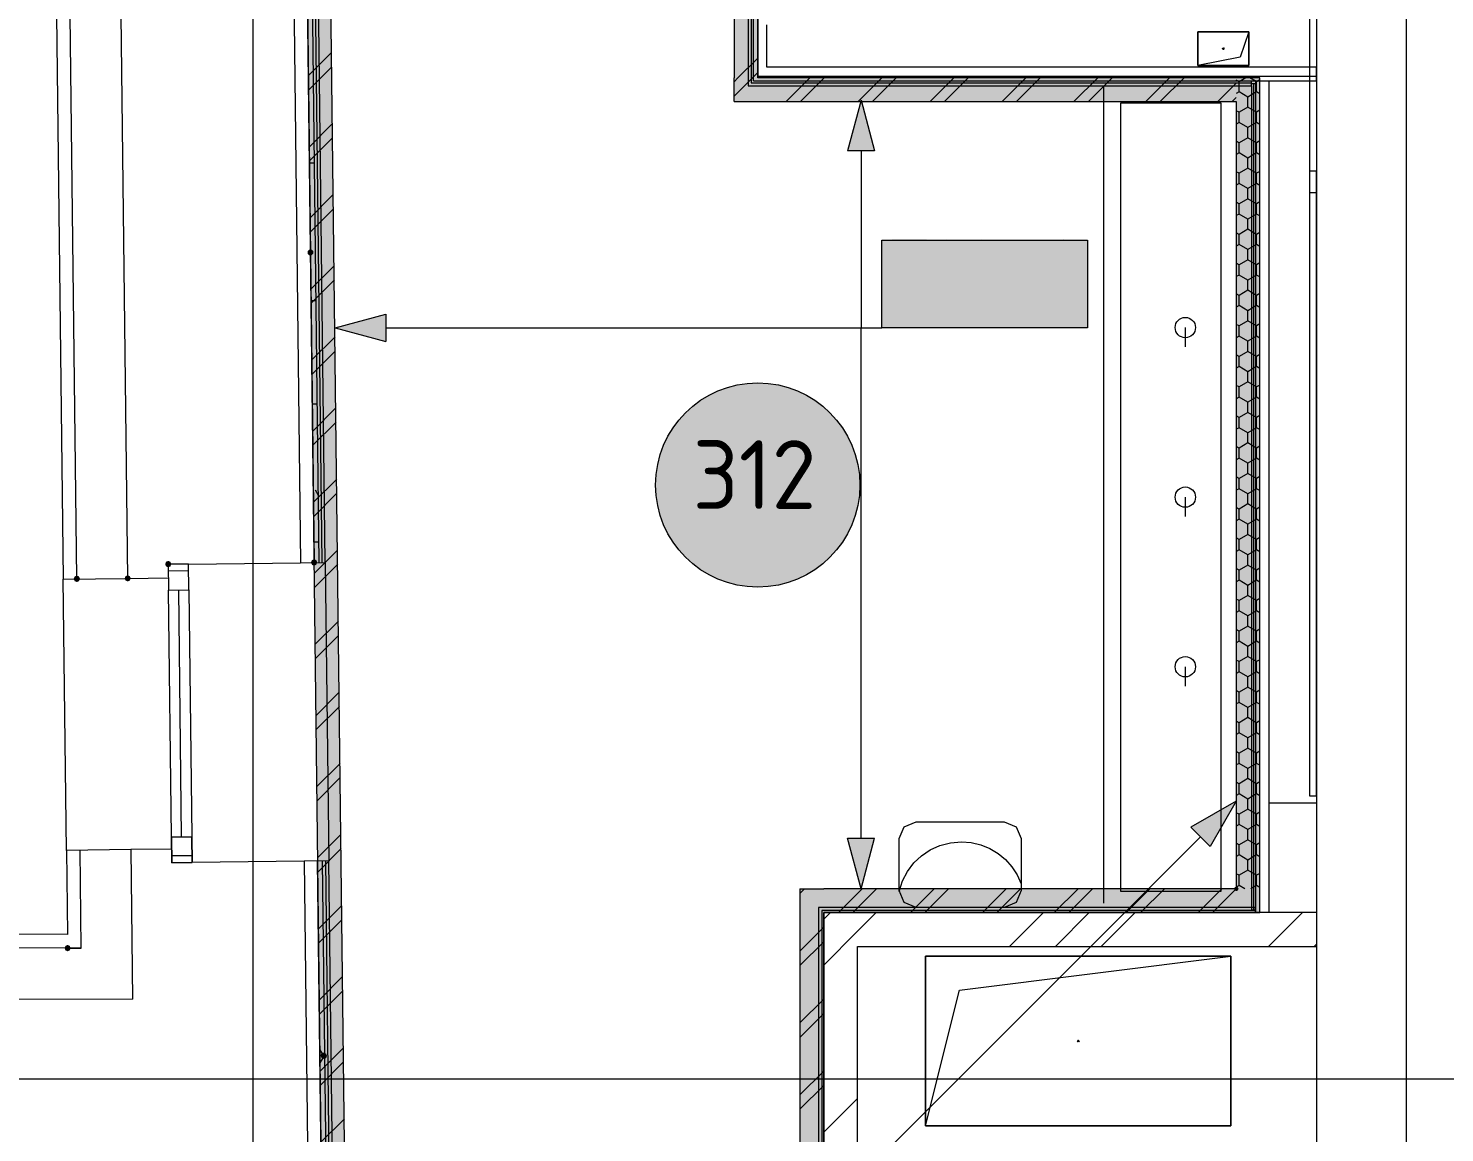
# Model space of a CAD drawing. Header units: millimetres. Extents: x 0 to 1189, y 0 to 841.
# Drawn here: x 681.54 to 723.3, y 415.78 to 448.35 of the extents above; entities that cross this region are included whole.
import ezdxf

# ---------------------------------------------------------------- set-up
doc = ezdxf.new("R2010")
doc.units = ezdxf.units.MM

msp = doc.modelspace()

# ---------------------------------------------------------------- hatches: boundary and pattern name
at = {"true_color": 0xcccccc}
h = msp.add_hatch(color=254, dxfattribs=at)
h.dxf.hatch_style = 2
h.paths.add_polyline_path([(689.383053, 481.434506), (690.083054, 481.434506), (690.880056, 414.641404), (690.180054, 414.641404)])
h = msp.add_hatch(color=254, dxfattribs=at)
h.dxf.hatch_style = 2
h.paths.add_polyline_path([(702.350073, 448.677456), (703.050074, 448.677456), (703.050074, 446.887453), (702.350073, 446.887453)])
h = msp.add_hatch(color=254, dxfattribs=at)
h.dxf.hatch_style = 2
h.paths.add_polyline_path([(703.050074, 446.887453), (702.350073, 446.187452), (702.350073, 446.887453)])
h = msp.add_hatch(color=254, dxfattribs=at)
h.dxf.hatch_style = 2
h.paths.add_polyline_path([(703.050074, 446.887453), (703.050074, 446.187452), (702.350073, 446.187452)])
h = msp.add_hatch(color=254, dxfattribs=at)
h.dxf.hatch_style = 2
h.paths.add_polyline_path([(703.050074, 446.187452), (703.050074, 446.887453), (717.157096, 446.887453), (717.157096, 446.187452)])
at = {"true_color": 0xdede87}
h = msp.add_hatch(color=41, dxfattribs=at)
h.dxf.hatch_style = 2
h.paths.add_polyline_path([(717.157096, 446.187452), (717.157096, 446.887453), (717.857097, 446.887453)])
h = msp.add_hatch(color=41, dxfattribs=at)
h.dxf.hatch_style = 2
h.paths.add_polyline_path([(717.157096, 446.187452), (717.857097, 446.887453), (717.857097, 446.187452)])
at = {"true_color": 0x0077b0}
h = msp.add_hatch(color=144, dxfattribs=at)
h.dxf.hatch_style = 2
h.paths.add_polyline_path([(706.096079, 446.226452), (706.496079, 444.73345), (705.696078, 444.73345)])
at = {"true_color": 0xdede87}
h = msp.add_hatch(color=41, dxfattribs=at)
h.dxf.hatch_style = 2
h.paths.add_polyline_path([(717.157096, 446.187452), (717.857097, 446.187452), (717.857097, 422.973417), (717.157096, 422.973417)])
h = msp.add_hatch(color=7)
h.dxf.hatch_style = 2
h.paths.add_polyline_path([(689.946617, 441.70702), (689.945677, 441.775855), (689.896479, 441.824009), (689.827644, 441.823069), (689.779491, 441.773871), (689.778431, 441.700036), (689.827629, 441.651883), (689.896464, 441.652823)])
at = {"true_color": 0xffffff}
h = msp.add_hatch(color=7, dxfattribs=at)
h.dxf.hatch_style = 2
h.paths.add_polyline_path([(706.70908, 442.103446), (712.769089, 442.103446), (712.769089, 439.515442), (706.70908, 439.515442)])
h = msp.add_hatch(color=7, dxfattribs=at)
h.dxf.hatch_style = 2
h.paths.add_polyline_path([(706.70908, 442.103446), (712.769089, 442.103446), (712.769089, 439.515442), (706.70908, 439.515442)])
h = msp.add_hatch(color=7, dxfattribs=at)
h.dxf.hatch_style = 2
h.paths.add_polyline_path([(706.70908, 442.103446), (712.769089, 442.103446), (712.769089, 439.515442), (706.70908, 439.515442)])
at = {"true_color": 0x0077b0}
h = msp.add_hatch(color=144, dxfattribs=at)
h.dxf.hatch_style = 2
h.paths.add_polyline_path([(707.01273, 442.121523), (708.023107, 442.121523), (708.096832, 442.09596), (708.121775, 442.019548), (708.121775, 440.202191), (708.096832, 440.127433), (708.023107, 440.103524), (707.946695, 440.127433), (707.921133, 440.202191), (707.921133, 441.918125), (707.114153, 441.918125), (707.114153, 440.202191), (707.088866, 440.127433), (707.01273, 440.103524), (706.936593, 440.127433), (706.911306, 440.202191), (706.911306, 442.019548), (706.936593, 442.09596)])
h = msp.add_hatch(color=144, dxfattribs=at)
h.dxf.hatch_style = 2
h.paths.add_polyline_path([(707.01273, 442.121523), (708.023107, 442.121523), (708.096832, 442.09596), (708.121775, 442.019548), (708.121775, 440.202191), (708.096832, 440.127433), (708.023107, 440.103524), (707.946695, 440.127433), (707.921133, 440.202191), (707.921133, 441.918125), (707.114153, 441.918125), (707.114153, 440.202191), (707.088866, 440.127433), (707.01273, 440.103524), (706.936593, 440.127433), (706.911306, 440.202191), (706.911306, 442.019548), (706.936593, 442.09596)])
h = msp.add_hatch(color=144, dxfattribs=at)
h.dxf.hatch_style = 2
h.paths.add_polyline_path([(707.01273, 442.121523), (708.023107, 442.121523), (708.096832, 442.09596), (708.121775, 442.019548), (708.121775, 440.202191), (708.096832, 440.127433), (708.023107, 440.103524), (707.946695, 440.127433), (707.921133, 440.202191), (707.921133, 441.918125), (707.114153, 441.918125), (707.114153, 440.202191), (707.088866, 440.127433), (707.01273, 440.103524), (706.936593, 440.127433), (706.911306, 440.202191), (706.911306, 442.019548), (706.936593, 442.09596)])
h = msp.add_hatch(color=144, dxfattribs=at)
h.dxf.hatch_style = 2
h.paths.add_polyline_path([(708.52661, 440.202191), (708.52661, 442.019548), (708.551897, 442.09596), (708.628034, 442.121523), (708.704171, 442.09596), (708.729458, 442.019548), (708.729458, 441.313993), (709.536437, 441.313993), (709.536437, 442.019548), (709.561999, 442.09596), (709.638412, 442.121523), (709.712137, 442.09596), (709.737079, 442.019548), (709.737079, 440.202191), (709.712137, 440.127433), (709.638412, 440.103524), (709.561999, 440.127433), (709.536437, 440.202191), (709.536437, 441.111145), (708.729458, 441.111145), (708.729458, 440.202191), (708.704171, 440.127433), (708.628034, 440.103524), (708.551897, 440.127433)])
h = msp.add_hatch(color=144, dxfattribs=at)
h.dxf.hatch_style = 2
h.paths.add_polyline_path([(708.52661, 440.202191), (708.52661, 442.019548), (708.551897, 442.09596), (708.628034, 442.121523), (708.704171, 442.09596), (708.729458, 442.019548), (708.729458, 441.313993), (709.536437, 441.313993), (709.536437, 442.019548), (709.561999, 442.09596), (709.638412, 442.121523), (709.712137, 442.09596), (709.737079, 442.019548), (709.737079, 440.202191), (709.712137, 440.127433), (709.638412, 440.103524), (709.561999, 440.127433), (709.536437, 440.202191), (709.536437, 441.111145), (708.729458, 441.111145), (708.729458, 440.202191), (708.704171, 440.127433), (708.628034, 440.103524), (708.551897, 440.127433)])
h = msp.add_hatch(color=144, dxfattribs=at)
h.dxf.hatch_style = 2
h.paths.add_polyline_path([(708.52661, 440.202191), (708.52661, 442.019548), (708.551897, 442.09596), (708.628034, 442.121523), (708.704171, 442.09596), (708.729458, 442.019548), (708.729458, 441.313993), (709.536437, 441.313993), (709.536437, 442.019548), (709.561999, 442.09596), (709.638412, 442.121523), (709.712137, 442.09596), (709.737079, 442.019548), (709.737079, 440.202191), (709.712137, 440.127433), (709.638412, 440.103524), (709.561999, 440.127433), (709.536437, 440.202191), (709.536437, 441.111145), (708.729458, 441.111145), (708.729458, 440.202191), (708.704171, 440.127433), (708.628034, 440.103524), (708.551897, 440.127433)])
h = msp.add_hatch(color=144, dxfattribs=at)
h.dxf.hatch_style = 2
h.paths.add_polyline_path([(712.061661, 442.121523), (712.162094, 442.112488), (712.255345, 442.085212), (712.340637, 442.039435), (712.417195, 441.9749), (712.482161, 441.896817), (712.528885, 441.811189), (712.557109, 441.717706), (712.566574, 441.616059), (712.543423, 441.471847), (712.47397, 441.325568), (711.83897, 440.304166), (712.465151, 440.304166), (712.541287, 440.278604), (712.566574, 440.202191), (712.541287, 440.127433), (712.465151, 440.103524), (711.658172, 440.103524), (711.582035, 440.127433), (711.556748, 440.202191), (711.573285, 440.261723), (712.313015, 441.449592), (712.35098, 441.531998), (712.363727, 441.616059), (712.34223, 441.732985), (712.276084, 441.830481), (712.178588, 441.896627), (712.061661, 441.918125), (711.976964, 441.902294), (711.896297, 441.854735), (711.819351, 441.775343), (711.745815, 441.664014), (711.709435, 441.628461), (711.658172, 441.616059), (711.582035, 441.641621), (711.556748, 441.718033), (711.565016, 441.75717), (711.667112, 441.916652), (711.783573, 442.030504), (711.914917, 442.098777)])
h = msp.add_hatch(color=144, dxfattribs=at)
h.dxf.hatch_style = 2
h.paths.add_polyline_path([(712.061661, 442.121523), (712.162094, 442.112488), (712.255345, 442.085212), (712.340637, 442.039435), (712.417195, 441.9749), (712.482161, 441.896817), (712.528885, 441.811189), (712.557109, 441.717706), (712.566574, 441.616059), (712.543423, 441.471847), (712.47397, 441.325568), (711.83897, 440.304166), (712.465151, 440.304166), (712.541287, 440.278604), (712.566574, 440.202191), (712.541287, 440.127433), (712.465151, 440.103524), (711.658172, 440.103524), (711.582035, 440.127433), (711.556748, 440.202191), (711.573285, 440.261723), (712.313015, 441.449592), (712.35098, 441.531998), (712.363727, 441.616059), (712.34223, 441.732985), (712.276084, 441.830481), (712.178588, 441.896627), (712.061661, 441.918125), (711.976964, 441.902294), (711.896297, 441.854735), (711.819351, 441.775343), (711.745815, 441.664014), (711.709435, 441.628461), (711.658172, 441.616059), (711.582035, 441.641621), (711.556748, 441.718033), (711.565016, 441.75717), (711.667112, 441.916652), (711.783573, 442.030504), (711.914917, 442.098777)])
h = msp.add_hatch(color=144, dxfattribs=at)
h.dxf.hatch_style = 2
h.paths.add_polyline_path([(712.061661, 442.121523), (712.162094, 442.112488), (712.255345, 442.085212), (712.340637, 442.039435), (712.417195, 441.9749), (712.482161, 441.896817), (712.528885, 441.811189), (712.557109, 441.717706), (712.566574, 441.616059), (712.543423, 441.471847), (712.47397, 441.325568), (711.83897, 440.304166), (712.465151, 440.304166), (712.541287, 440.278604), (712.566574, 440.202191), (712.541287, 440.127433), (712.465151, 440.103524), (711.658172, 440.103524), (711.582035, 440.127433), (711.556748, 440.202191), (711.573285, 440.261723), (712.313015, 441.449592), (712.35098, 441.531998), (712.363727, 441.616059), (712.34223, 441.732985), (712.276084, 441.830481), (712.178588, 441.896627), (712.061661, 441.918125), (711.976964, 441.902294), (711.896297, 441.854735), (711.819351, 441.775343), (711.745815, 441.664014), (711.709435, 441.628461), (711.658172, 441.616059), (711.582035, 441.641621), (711.556748, 441.718033), (711.565016, 441.75717), (711.667112, 441.916652), (711.783573, 442.030504), (711.914917, 442.098777)])
h = msp.add_hatch(color=144, dxfattribs=at)
h.dxf.hatch_style = 2
h.paths.add_polyline_path([(711.050318, 440.605681), (710.243338, 440.605681), (710.167202, 440.631244), (710.141915, 440.707656), (710.167202, 440.783792), (710.243338, 440.809079), (711.050318, 440.809079), (711.126454, 440.783792), (711.151741, 440.707656), (711.126454, 440.631244)])
h = msp.add_hatch(color=144, dxfattribs=at)
h.dxf.hatch_style = 2
h.paths.add_polyline_path([(711.050318, 440.605681), (710.243338, 440.605681), (710.167202, 440.631244), (710.141915, 440.707656), (710.167202, 440.783792), (710.243338, 440.809079), (711.050318, 440.809079), (711.126454, 440.783792), (711.151741, 440.707656), (711.126454, 440.631244)])
h = msp.add_hatch(color=144, dxfattribs=at)
h.dxf.hatch_style = 2
h.paths.add_polyline_path([(711.050318, 440.605681), (710.243338, 440.605681), (710.167202, 440.631244), (710.141915, 440.707656), (710.167202, 440.783792), (710.243338, 440.809079), (711.050318, 440.809079), (711.126454, 440.783792), (711.151741, 440.707656), (711.126454, 440.631244)])
h = msp.add_hatch(color=144, dxfattribs=at)
h.dxf.hatch_style = 2
h.paths.add_polyline_path([(690.587055, 439.515442), (692.080057, 439.915443), (692.080057, 439.115442)])
at = {"true_color": 0xffffff}
h = msp.add_hatch(color=7, dxfattribs=at)
edge = h.paths.add_edge_path()
edge.add_arc((703.050074, 434.880435), 3.012005, 0, 360)
h = msp.add_hatch(color=7)
h.dxf.hatch_style = 2
h.paths.add_polyline_path([(685.759048, 432.552432), (685.73261, 432.615994), (685.669048, 432.642432), (685.605485, 432.615994), (685.579047, 432.552432), (685.579047, 432.542432), (685.605485, 432.478869), (685.669048, 432.452431), (685.73261, 432.478869), (685.759048, 432.542432)])
h = msp.add_hatch(color=7)
h.dxf.hatch_style = 2
h.paths.add_polyline_path([(689.968054, 432.692432), (689.904492, 432.665994), (689.878054, 432.602432), (689.904492, 432.538869), (689.968054, 432.512431), (690.032617, 432.538869), (690.059054, 432.602432), (690.032617, 432.665994)])
h = msp.add_hatch(color=7)
h.dxf.hatch_style = 2
h.paths.add_polyline_path([(690.057608, 432.611387), (690.024977, 432.672003), (689.959099, 432.691985), (689.898482, 432.659354), (689.878501, 432.593476), (689.879501, 432.583476), (689.912132, 432.52286), (689.978009, 432.502878), (690.038626, 432.535509), (690.058608, 432.601387)])
h = msp.add_hatch(color=7)
h.dxf.hatch_style = 2
h.paths.add_polyline_path([(682.884043, 432.110431), (682.910481, 432.046868), (682.974043, 432.020431), (683.037606, 432.046868), (683.064044, 432.110431), (683.064044, 432.120431), (683.037606, 432.183993), (682.974043, 432.210431), (682.910481, 432.183993), (682.884043, 432.120431)])
h = msp.add_hatch(color=7)
h.dxf.hatch_style = 2
h.paths.add_polyline_path([(684.474046, 432.217431), (684.410483, 432.190993), (684.384046, 432.127431), (684.410483, 432.063868), (684.474046, 432.037431), (684.537608, 432.063868), (684.564046, 432.127431), (684.537608, 432.190993)])
at = {"true_color": 0x0077b0}
h = msp.add_hatch(color=144, dxfattribs=at)
h.dxf.hatch_style = 2
h.paths.add_polyline_path([(717.157096, 425.560421), (716.384094, 424.221419), (715.819094, 424.78742)])
h = msp.add_hatch(color=144, dxfattribs=at)
h.dxf.hatch_style = 2
h.paths.add_polyline_path([(706.096079, 422.973417), (705.696078, 424.466419), (706.496079, 424.466419)])
h = msp.add_hatch(color=7)
h.dxf.hatch_style = 2
h.paths.add_polyline_path([(717.111134, 423.016379), (717.092174, 422.970417), (717.111134, 422.924455), (717.157096, 422.905496), (717.203058, 422.924455), (717.224017, 422.972417), (717.205058, 423.018379), (717.159096, 423.037338)])
h = msp.add_hatch(color=7)
h.dxf.hatch_style = 2
h.paths.add_polyline_path([(717.113134, 423.018379), (717.094174, 422.972417), (717.113134, 422.926455), (717.159096, 422.907496), (717.205058, 422.926455), (717.225017, 422.973417), (717.206058, 423.019379), (717.160096, 423.038338)])
at = {"true_color": 0xcccccc}
h = msp.add_hatch(color=254, dxfattribs=at)
h.dxf.hatch_style = 2
h.paths.add_polyline_path([(704.294076, 422.973417), (704.994077, 422.973417), (704.994077, 422.273416)])
h = msp.add_hatch(color=254, dxfattribs=at)
h.dxf.hatch_style = 2
h.paths.add_polyline_path([(704.294076, 422.273416), (704.294076, 422.973417), (704.994077, 422.273416)])
h = msp.add_hatch(color=254, dxfattribs=at)
h.dxf.hatch_style = 2
h.paths.add_polyline_path([(717.157096, 422.973417), (717.157096, 422.273416), (704.994077, 422.273416), (704.994077, 422.973417)])
h = msp.add_hatch(color=254, dxfattribs=at)
h.dxf.hatch_style = 2
h.paths.add_polyline_path([(717.157096, 422.973417), (717.857097, 422.973417), (717.857097, 422.273416)])
h = msp.add_hatch(color=254, dxfattribs=at)
h.dxf.hatch_style = 2
h.paths.add_polyline_path([(717.157096, 422.273416), (717.157096, 422.973417), (717.857097, 422.273416)])
h = msp.add_hatch(color=254, dxfattribs=at)
h.dxf.hatch_style = 2
h.paths.add_polyline_path([(704.294076, 422.273416), (704.994077, 422.273416), (704.994077, 414.641404), (704.294076, 414.641404)])
h = msp.add_hatch(color=7)
h.dxf.hatch_style = 2
h.paths.add_polyline_path([(682.792043, 421.227414), (682.765606, 421.290977), (682.702043, 421.317414), (682.63848, 421.290977), (682.612043, 421.227414), (682.63848, 421.157852), (682.702043, 421.131414), (682.765606, 421.157852)])
h = msp.add_hatch(color=7)
h.dxf.hatch_style = 2
h.paths.add_polyline_path([(690.247055, 418.14541), (690.183492, 418.118972), (690.157054, 418.055409), (690.183492, 417.991847), (690.247055, 417.965409), (690.310617, 417.991847), (690.337055, 418.055409), (690.310617, 418.118972)])
h = msp.add_hatch(color=7)
h.dxf.hatch_style = 2
h.paths.add_polyline_path([(690.262055, 418.13641), (690.198492, 418.109972), (690.172054, 418.046409), (690.198492, 417.982847), (690.262055, 417.956409), (690.325617, 417.982847), (690.352055, 418.046409), (690.325617, 418.109972)])

# ---------------------------------------------------------------- linework, layer by layer
at = {"color": 7, "lineweight": 0}
for points in [[(722.173103, 251.095154), (722.173103, 498.901533)], [(681.819042, 496.134529), (682.574043, 432.105431)], [(688.173051, 251.095154), (688.173051, 495.459528)], [(682.974043, 432.120431), (682.240042, 494.434526)], [(684.474046, 432.127431), (683.740045, 494.434526)], [(688.906052, 488.834518), (689.569054, 432.587432)], [(719.327099, 443.507448), (719.327099, 488.834518)], [(719.527099, 488.834518), (719.527099, 413.741403)], [(689.386053, 482.043507), (689.968054, 432.602432)], [(690.119054, 432.594432), (689.536053, 482.044507)], [(690.209054, 432.595432), (689.626054, 482.045507)], [(690.299055, 432.596432), (689.717054, 481.984507)], [(689.383053, 481.434506), (690.180054, 414.641404)], [(690.880056, 414.641404), (690.083054, 481.434506)], [(702.350073, 449.377457), (702.350073, 446.887453)], [(702.770074, 448.997457), (702.770074, 446.647453)], [(702.860074, 448.907457), (702.860074, 446.737453)], [(702.920074, 446.797453), (702.920074, 448.847456)], [(703.050074, 448.717456), (703.050074, 446.927453)], [(703.050074, 446.887453), (703.050074, 448.677456)], [(703.320075, 447.197454), (703.320075, 448.447456)], [(716.027094, 447.247454), (716.027094, 448.247456)], [(716.027094, 448.247456), (717.527096, 448.247456)], [(717.527096, 448.247456), (716.027094, 448.247456)], [(716.027094, 448.247456), (716.027094, 447.247454)], [(717.527096, 448.247456), (717.277096, 447.497454)], [(717.527096, 448.247456), (717.527096, 447.247454)], [(717.527096, 447.247454), (717.527096, 448.247456)], [(716.752095, 447.747455), (716.777095, 447.772455), (716.802095, 447.747455)], [(716.752095, 447.747455), (716.765095, 447.768455)], [(716.802095, 447.747455), (716.777095, 447.722455), (716.752095, 447.747455)], [(716.801095, 447.740455), (716.777095, 447.722455), (716.765095, 447.725455)], [(716.777095, 447.772455), (716.801095, 447.753455)], [(689.795054, 446.944454), (690.486055, 447.635455)], [(702.466073, 446.887453), (703.050074, 447.471454)], [(717.277096, 447.497454), (716.027094, 447.247454)], [(717.527096, 447.247454), (716.027094, 447.247454)], [(716.027094, 447.247454), (717.527096, 447.247454)], [(689.800054, 446.524453), (690.491055, 447.216454)], [(702.350073, 446.347453), (702.890074, 446.887453)], [(702.350073, 446.771453), (702.466073, 446.887453)], [(702.350073, 446.187452), (702.350073, 446.887453)], [(702.890074, 446.887453), (703.050074, 447.047454)], [(719.520099, 446.927453), (703.050074, 446.927453)], [(717.157096, 446.887453), (703.050074, 446.887453)], [(719.520099, 447.197454), (703.320075, 447.197454)], [(703.887075, 446.187452), (704.587076, 446.887453)], [(704.312076, 446.187452), (705.012077, 446.887453)], [(706.009079, 446.187452), (706.70908, 446.887453)], [(706.433079, 446.187452), (707.13308, 446.887453)], [(708.130082, 446.187452), (708.830083, 446.887453)], [(708.554083, 446.187452), (709.254084, 446.887453)], [(710.251085, 446.187452), (710.951086, 446.887453)], [(710.676086, 446.187452), (711.376087, 446.887453)], [(712.373088, 446.187452), (713.073089, 446.887453)], [(712.797089, 446.187452), (713.49709, 446.887453)], [(714.494092, 446.187452), (715.194093, 446.887453)], [(714.918092, 446.187452), (715.618093, 446.887453)], [(717.857097, 446.887453), (717.157096, 446.887453)], [(717.239096, 446.771453), (717.157096, 446.818453)], [(717.439096, 446.887453), (717.239096, 446.771453)], [(717.748097, 446.777453), (717.558096, 446.887453)], [(717.857097, 446.829453), (717.758097, 446.771453)], [(717.857097, 422.973417), (717.857097, 446.887453)], [(719.520099, 446.797453), (719.520099, 447.197454)], [(702.770074, 446.647453), (717.607096, 446.647453)], [(702.860074, 446.737453), (717.607096, 446.737453)], [(702.920074, 446.797453), (719.520099, 446.797453)], [(713.25509, 422.547416), (713.25509, 446.647453)], [(713.25509, 446.647453), (717.455096, 446.647453)], [(716.615095, 446.187452), (717.157096, 446.729453)], [(717.239096, 446.471453), (717.157096, 446.424453)], [(717.239096, 446.471453), (717.239096, 446.771453)], [(717.367096, 446.397453), (717.239096, 446.471453)], [(717.498096, 446.321453), (717.367096, 446.397453)], [(717.758097, 446.471453), (717.498096, 446.321453)], [(717.607096, 446.707453), (717.607096, 446.797453)], [(717.607096, 446.647453), (717.607096, 446.707453)], [(717.727097, 446.707453), (717.607096, 446.707453)], [(717.607096, 446.647453), (717.607096, 422.348416)], [(717.667096, 446.707453), (717.667096, 422.348416)], [(717.727097, 446.797453), (717.727097, 422.273416)], [(717.758097, 446.771453), (717.748097, 446.777453)], [(717.758097, 446.471453), (717.758097, 446.771453)], [(717.857097, 446.414453), (717.758097, 446.471453)], [(717.857097, 422.273416), (717.857097, 446.797453)], [(718.127097, 422.273416), (718.127097, 446.797453)], [(702.350073, 446.187452), (717.157096, 446.187452)], [(713.75509, 422.897417), (713.75509, 446.147452)], [(713.75509, 446.147452), (716.705095, 446.147452)], [(716.705095, 446.147452), (716.705095, 422.897417)], [(717.040095, 446.187452), (717.157096, 446.305453)], [(717.157096, 446.187452), (717.157096, 422.973417)], [(717.498096, 446.021452), (717.239096, 445.871452)], [(717.498096, 446.187452), (717.498096, 446.321453)], [(717.498096, 446.021452), (717.498096, 446.187452)], [(717.758097, 445.871452), (717.498096, 446.021452)], [(717.239096, 445.871452), (717.157096, 445.918452)], [(717.239096, 445.571451), (717.157096, 445.524451)], [(717.239096, 445.571451), (717.239096, 445.871452)], [(717.498096, 445.421451), (717.239096, 445.571451)], [(717.758097, 445.571451), (717.498096, 445.421451)], [(717.857097, 445.929452), (717.758097, 445.871452)], [(717.758097, 445.571451), (717.758097, 445.871452)], [(717.857097, 445.514451), (717.758097, 445.571451)], [(689.820054, 444.84745), (690.511055, 445.539451)], [(717.498096, 445.121451), (717.498096, 445.421451)], [(689.825054, 444.42845), (690.516055, 445.120451)], [(717.239096, 444.971451), (717.157096, 445.018451)], [(717.498096, 445.121451), (717.239096, 444.971451)], [(717.239096, 444.67145), (717.239096, 444.971451)], [(717.758097, 444.971451), (717.498096, 445.121451)], [(717.857097, 445.029451), (717.758097, 444.971451)], [(717.758097, 444.67145), (717.758097, 444.971451)], [(689.830054, 444.38545), (689.980054, 444.38545)], [(717.239096, 444.67145), (717.157096, 444.62445)], [(717.498096, 444.52145), (717.239096, 444.67145)], [(717.758097, 444.67145), (717.498096, 444.52145)], [(717.498096, 444.221449), (717.498096, 444.52145)], [(717.857097, 444.61445), (717.758097, 444.67145)], [(717.239096, 444.071449), (717.157096, 444.118449)], [(717.498096, 444.221449), (717.239096, 444.071449)], [(717.239096, 443.771449), (717.239096, 444.071449)], [(717.758097, 444.071449), (717.498096, 444.221449)], [(717.857097, 444.129449), (717.758097, 444.071449)], [(717.758097, 443.771449), (717.758097, 444.071449)], [(719.520099, 444.134449), (719.320099, 444.134449)], [(719.320099, 444.134449), (719.320099, 425.711421)], [(719.520099, 425.711421), (719.520099, 444.134449)], [(717.239096, 443.771449), (717.157096, 443.724449)], [(717.498096, 443.621448), (717.239096, 443.771449)], [(717.758097, 443.771449), (717.498096, 443.621448)], [(717.498096, 443.321448), (717.498096, 443.621448)], [(717.857097, 443.714449), (717.758097, 443.771449)], [(719.327099, 443.507448), (719.527099, 443.507448)], [(689.845054, 442.751447), (690.536055, 443.443448)], [(717.239096, 443.171448), (717.157096, 443.218448)], [(717.498096, 443.321448), (717.239096, 443.171448)], [(717.239096, 442.871447), (717.239096, 443.171448)], [(717.758097, 443.171448), (717.498096, 443.321448)], [(717.857097, 443.229448), (717.758097, 443.171448)], [(717.758097, 442.871447), (717.758097, 443.171448)], [(689.850054, 442.332446), (690.541055, 443.023448)], [(717.239096, 442.871447), (717.157096, 442.824447)], [(717.498096, 442.721447), (717.239096, 442.871447)], [(717.758097, 442.871447), (717.498096, 442.721447)], [(717.498096, 442.421447), (717.498096, 442.721447)], [(717.857097, 442.814447), (717.758097, 442.871447)], [(717.239096, 442.271446), (717.157096, 442.318446)], [(717.498096, 442.421447), (717.239096, 442.271446)], [(717.239096, 441.971446), (717.239096, 442.271446)], [(717.758097, 442.271446), (717.498096, 442.421447)], [(717.857097, 442.329446), (717.758097, 442.271446)], [(717.758097, 441.971446), (717.758097, 442.271446)], [(717.239096, 441.971446), (717.157096, 441.924446)], [(717.498096, 441.821446), (717.239096, 441.971446)], [(717.758097, 441.971446), (717.498096, 441.821446)], [(717.498096, 441.521445), (717.498096, 441.821446)], [(717.857097, 441.914446), (717.758097, 441.971446)], [(717.239096, 441.371445), (717.157096, 441.418445)], [(717.498096, 441.521445), (717.239096, 441.371445)], [(717.758097, 441.371445), (717.498096, 441.521445)], [(717.857097, 441.429445), (717.758097, 441.371445)], [(689.870054, 440.655444), (690.561055, 441.346445)], [(717.239096, 441.071445), (717.157096, 441.024444)], [(717.239096, 441.071445), (717.239096, 441.371445)], [(717.498096, 440.921444), (717.239096, 441.071445)], [(717.758097, 441.071445), (717.498096, 440.921444)], [(717.758097, 441.071445), (717.758097, 441.371445)], [(717.857097, 441.014444), (717.758097, 441.071445)], [(689.875054, 440.235443), (690.566055, 440.927444)], [(717.498096, 440.621444), (717.239096, 440.471444)], [(717.498096, 440.621444), (717.498096, 440.921444)], [(717.758097, 440.471444), (717.498096, 440.621444)], [(689.878054, 440.321443), (690.028054, 440.321443)], [(717.239096, 440.471444), (717.157096, 440.518444)], [(717.239096, 440.171443), (717.157096, 440.124443)], [(717.239096, 440.171443), (717.239096, 440.471444)], [(717.498096, 440.021443), (717.239096, 440.171443)], [(717.758097, 440.171443), (717.498096, 440.021443)], [(717.857097, 440.529444), (717.758097, 440.471444)], [(717.758097, 440.171443), (717.758097, 440.471444)], [(717.857097, 440.114443), (717.758097, 440.171443)], [(717.498096, 439.721442), (717.239096, 439.571442)], [(717.498096, 439.721442), (717.498096, 440.021443)], [(717.758097, 439.571442), (717.498096, 439.721442)], [(715.655093, 439.522442), (715.655093, 438.952441)], [(717.239096, 439.571442), (717.157096, 439.618442)], [(717.239096, 439.271442), (717.239096, 439.571442)], [(717.857097, 439.629442), (717.758097, 439.571442)], [(717.758097, 439.271442), (717.758097, 439.571442)], [(689.895054, 438.558441), (690.586055, 439.250442)], [(717.239096, 439.271442), (717.157096, 439.224442)], [(717.498096, 439.121442), (717.239096, 439.271442)], [(717.758097, 439.271442), (717.498096, 439.121442)], [(717.498096, 438.821441), (717.498096, 439.121442)], [(717.857097, 439.214442), (717.758097, 439.271442)], [(689.900054, 438.13944), (690.591055, 438.831441)], [(717.239096, 438.671441), (717.157096, 438.718441)], [(717.498096, 438.821441), (717.239096, 438.671441)], [(717.239096, 438.37144), (717.239096, 438.671441)], [(717.758097, 438.671441), (717.498096, 438.821441)], [(717.857097, 438.729441), (717.758097, 438.671441)], [(717.758097, 438.37144), (717.758097, 438.671441)], [(717.239096, 438.37144), (717.157096, 438.32444)], [(717.498096, 438.22144), (717.239096, 438.37144)], [(717.758097, 438.37144), (717.498096, 438.22144)], [(717.498096, 437.92144), (717.498096, 438.22144)], [(717.857097, 438.31444), (717.758097, 438.37144)], [(700.03807, 434.880435), (700.053614, 435.188316), (700.099241, 435.487321), (700.173439, 435.775934), (700.274695, 436.05264), (700.401498, 436.315922), (700.552336, 436.564264), (700.725698, 436.79615), (700.920071, 437.010063), (701.133944, 437.204489), (701.365806, 437.37791), (701.614144, 437.52881), (701.877447, 437.655674), (702.154204, 437.756985), (702.442901, 437.831227), (702.742029, 437.876884), (703.050074, 437.89244), (703.357955, 437.876884), (703.65696, 437.831227), (703.945573, 437.756985), (704.222279, 437.655674), (704.485561, 437.52881), (704.733903, 437.37791), (704.965789, 437.204489), (705.179702, 437.010063), (705.374128, 436.79615), (705.547549, 436.564264), (705.698449, 436.315922), (705.825313, 436.05264), (705.926624, 435.775934), (706.000866, 435.487321), (706.046523, 435.188316), (706.062079, 434.880435)], [(717.239096, 437.77144), (717.157096, 437.81844)], [(717.498096, 437.92144), (717.239096, 437.77144)], [(717.239096, 437.471439), (717.239096, 437.77144)], [(717.758097, 437.77144), (717.498096, 437.92144)], [(717.857097, 437.82944), (717.758097, 437.77144)], [(717.758097, 437.471439), (717.758097, 437.77144)], [(689.913054, 437.273439), (690.063054, 437.273439)], [(717.239096, 437.471439), (717.157096, 437.424439)], [(717.498096, 437.321439), (717.239096, 437.471439)], [(717.758097, 437.471439), (717.498096, 437.321439)], [(717.498096, 437.021438), (717.498096, 437.321439)], [(717.857097, 437.414439), (717.758097, 437.471439)], [(689.920054, 436.462438), (690.611055, 437.154439)], [(717.239096, 436.871438), (717.157096, 436.918438)], [(717.498096, 437.021438), (717.239096, 436.871438)], [(717.239096, 436.571438), (717.239096, 436.871438)], [(717.758097, 436.871438), (717.498096, 437.021438)], [(717.857097, 436.929438), (717.758097, 436.871438)], [(717.758097, 436.571438), (717.758097, 436.871438)], [(689.925054, 436.043437), (690.616055, 436.735438)], [(717.239096, 436.571438), (717.157096, 436.524438)], [(717.498096, 436.421437), (717.239096, 436.571438)], [(717.758097, 436.571438), (717.498096, 436.421437)], [(717.498096, 436.121437), (717.498096, 436.421437)], [(717.857097, 436.514438), (717.758097, 436.571438)], [(717.239096, 435.971437), (717.157096, 436.018437)], [(717.498096, 436.121437), (717.239096, 435.971437)], [(717.239096, 435.671436), (717.239096, 435.971437)], [(717.758097, 435.971437), (717.498096, 436.121437)], [(717.857097, 436.029437), (717.758097, 435.971437)], [(717.758097, 435.671436), (717.758097, 435.971437)], [(717.239096, 435.671436), (717.157096, 435.624436)], [(717.498096, 435.521436), (717.239096, 435.671436)], [(717.758097, 435.671436), (717.498096, 435.521436)], [(717.857097, 435.614436), (717.758097, 435.671436)], [(717.498096, 435.221436), (717.239096, 435.071435)], [(717.498096, 435.221436), (717.498096, 435.521436)], [(717.758097, 435.071435), (717.498096, 435.221436)], [(717.857097, 435.129435), (717.758097, 435.071435)], [(689.945054, 434.366434), (690.636055, 435.057435)], [(690.095054, 434.573435), (690.006054, 434.727435)], [(706.062079, 434.880435), (706.046523, 434.57239), (706.000866, 434.273262), (705.926624, 433.984565), (705.825313, 433.707808), (705.698449, 433.444505), (705.547549, 433.196167), (705.374128, 432.964305), (705.179702, 432.750432), (704.965789, 432.556058), (704.733903, 432.382697), (704.485561, 432.231859), (704.222279, 432.105056), (703.945573, 432.0038), (703.65696, 431.929602), (703.357955, 431.883975), (703.050074, 431.86843), (702.742029, 431.883975), (702.442901, 431.929602), (702.154204, 432.0038), (701.877447, 432.105056), (701.614144, 432.231859), (701.365806, 432.382697), (701.133944, 432.556058), (700.920071, 432.750432), (700.725698, 432.964305), (700.552336, 433.196167), (700.401498, 433.444505), (700.274695, 433.707808), (700.173439, 433.984565), (700.099241, 434.273262), (700.053614, 434.57239), (700.03807, 434.880435)], [(717.239096, 435.071435), (717.157096, 435.118435)], [(717.239096, 434.771435), (717.157096, 434.724435)], [(717.239096, 434.771435), (717.239096, 435.071435)], [(717.498096, 434.621435), (717.239096, 434.771435)], [(717.758097, 434.771435), (717.498096, 434.621435)], [(717.758097, 434.771435), (717.758097, 435.071435)], [(717.857097, 434.714435), (717.758097, 434.771435)], [(689.950054, 433.946434), (690.641055, 434.638435)], [(715.655093, 434.522435), (715.655093, 433.952434)], [(717.498096, 434.321434), (717.239096, 434.171434)], [(717.498096, 434.321434), (717.498096, 434.621435)], [(717.758097, 434.171434), (717.498096, 434.321434)], [(717.239096, 434.171434), (717.157096, 434.218434)], [(717.239096, 433.871434), (717.157096, 433.824433)], [(717.239096, 433.871434), (717.239096, 434.171434)], [(717.498096, 433.721433), (717.239096, 433.871434)], [(717.758097, 433.871434), (717.498096, 433.721433)], [(717.857097, 434.229434), (717.758097, 434.171434)], [(717.758097, 433.871434), (717.758097, 434.171434)], [(717.857097, 433.814433), (717.758097, 433.871434)], [(717.498096, 433.421433), (717.498096, 433.721433)], [(689.961054, 433.209433), (690.093054, 433.209433)], [(717.239096, 433.271433), (717.157096, 433.318433)], [(717.498096, 433.421433), (717.239096, 433.271433)], [(717.239096, 432.971432), (717.239096, 433.271433)], [(717.758097, 433.271433), (717.498096, 433.421433)], [(717.857097, 433.329433), (717.758097, 433.271433)], [(717.758097, 432.971432), (717.758097, 433.271433)], [(689.970054, 432.269431), (690.661055, 432.961432)], [(717.239096, 432.971432), (717.157096, 432.924432)], [(717.498096, 432.821432), (717.239096, 432.971432)], [(717.758097, 432.971432), (717.498096, 432.821432)], [(717.498096, 432.521431), (717.498096, 432.821432)], [(717.857097, 432.914432), (717.758097, 432.971432)], [(686.269048, 432.549432), (685.669048, 432.542432)], [(686.269048, 432.549432), (685.669048, 432.542432)], [(685.669048, 432.542432), (685.678048, 431.78243)], [(685.669048, 432.542432), (685.678048, 431.78243)], [(686.271048, 432.349431), (685.671048, 432.342431)], [(686.269048, 432.549432), (689.569054, 432.587432)], [(686.278048, 431.78943), (686.269048, 432.549432)], [(686.278048, 431.78943), (686.269048, 432.549432)], [(689.569054, 432.587432), (690.299055, 432.596432)], [(689.975054, 431.85043), (690.666055, 432.542432)], [(690.299055, 432.596432), (690.402055, 423.797418)], [(717.239096, 432.371431), (717.157096, 432.418431)], [(717.498096, 432.521431), (717.239096, 432.371431)], [(717.239096, 432.071431), (717.239096, 432.371431)], [(717.758097, 432.371431), (717.498096, 432.521431)], [(717.857097, 432.429431), (717.758097, 432.371431)], [(717.758097, 432.071431), (717.758097, 432.371431)], [(682.574043, 432.105431), (684.474046, 432.127431)], [(682.668043, 424.106419), (682.574043, 432.105431)], [(684.474046, 432.127431), (685.674048, 432.142431)], [(685.678048, 431.78243), (686.278048, 431.78943)], [(685.764048, 424.502419), (685.678048, 431.78243)], [(686.064048, 424.506419), (685.978048, 431.78543)], [(686.278048, 431.78943), (686.364049, 424.509419)], [(717.239096, 432.071431), (717.157096, 432.024431)], [(717.498096, 431.921431), (717.239096, 432.071431)], [(717.758097, 432.071431), (717.498096, 431.921431)], [(717.498096, 431.62143), (717.498096, 431.921431)], [(717.857097, 432.014431), (717.758097, 432.071431)], [(717.239096, 431.47143), (717.157096, 431.51843)], [(717.498096, 431.62143), (717.239096, 431.47143)], [(717.239096, 431.171429), (717.239096, 431.47143)], [(717.758097, 431.47143), (717.498096, 431.62143)], [(717.857097, 431.52943), (717.758097, 431.47143)], [(717.758097, 431.171429), (717.758097, 431.47143)], [(717.239096, 431.171429), (717.157096, 431.124429)], [(717.498096, 431.021429), (717.239096, 431.171429)], [(717.758097, 431.171429), (717.498096, 431.021429)], [(717.498096, 430.721429), (717.498096, 431.021429)], [(717.857097, 431.114429), (717.758097, 431.171429)], [(689.995054, 430.173428), (690.686055, 430.865429)], [(717.239096, 430.571429), (717.157096, 430.618429)], [(717.498096, 430.721429), (717.239096, 430.571429)], [(717.239096, 430.271428), (717.239096, 430.571429)], [(717.758097, 430.571429), (717.498096, 430.721429)], [(717.857097, 430.629429), (717.758097, 430.571429)], [(717.758097, 430.271428), (717.758097, 430.571429)], [(690.000054, 429.754427), (690.691055, 430.446428)], [(717.239096, 430.271428), (717.157096, 430.224428)], [(717.498096, 430.121428), (717.239096, 430.271428)], [(717.758097, 430.271428), (717.498096, 430.121428)], [(717.498096, 429.821427), (717.498096, 430.121428)], [(717.857097, 430.214428), (717.758097, 430.271428)], [(717.239096, 429.671427), (717.157096, 429.718427)], [(717.498096, 429.821427), (717.239096, 429.671427)], [(717.758097, 429.671427), (717.498096, 429.821427)], [(717.857097, 429.729427), (717.758097, 429.671427)], [(715.655093, 429.522427), (715.655093, 428.952426)], [(717.239096, 429.371427), (717.157096, 429.324427)], [(717.239096, 429.371427), (717.239096, 429.671427)], [(717.498096, 429.221426), (717.239096, 429.371427)], [(717.758097, 429.371427), (717.498096, 429.221426)], [(717.758097, 429.371427), (717.758097, 429.671427)], [(717.857097, 429.314427), (717.758097, 429.371427)], [(717.498096, 428.921426), (717.239096, 428.771426)], [(717.498096, 428.921426), (717.498096, 429.221426)], [(717.758097, 428.771426), (717.498096, 428.921426)], [(690.020054, 428.077425), (690.711055, 428.769426)], [(717.239096, 428.771426), (717.157096, 428.818426)], [(717.239096, 428.471425), (717.157096, 428.424425)], [(717.239096, 428.471425), (717.239096, 428.771426)], [(717.498096, 428.321425), (717.239096, 428.471425)], [(717.758097, 428.471425), (717.498096, 428.321425)], [(717.857097, 428.829426), (717.758097, 428.771426)], [(717.758097, 428.471425), (717.758097, 428.771426)], [(717.857097, 428.414425), (717.758097, 428.471425)], [(690.025054, 427.657424), (690.716055, 428.349425)], [(717.498096, 428.021425), (717.239096, 427.871424)], [(717.498096, 428.021425), (717.498096, 428.321425)], [(717.758097, 427.871424), (717.498096, 428.021425)], [(717.239096, 427.871424), (717.157096, 427.918424)], [(717.239096, 427.571424), (717.239096, 427.871424)], [(717.857097, 427.929424), (717.758097, 427.871424)], [(717.758097, 427.571424), (717.758097, 427.871424)], [(717.239096, 427.571424), (717.157096, 427.524424)], [(717.498096, 427.421424), (717.239096, 427.571424)], [(717.758097, 427.571424), (717.498096, 427.421424)], [(717.498096, 427.121423), (717.498096, 427.421424)], [(717.857097, 427.514424), (717.758097, 427.571424)], [(717.239096, 426.971423), (717.157096, 427.018423)], [(717.498096, 427.121423), (717.239096, 426.971423)], [(717.239096, 426.671423), (717.239096, 426.971423)], [(717.758097, 426.971423), (717.498096, 427.121423)], [(717.857097, 427.029423), (717.758097, 426.971423)], [(717.758097, 426.671423), (717.758097, 426.971423)], [(690.045054, 425.980421), (690.736055, 426.672423)], [(717.239096, 426.671423), (717.157096, 426.624422)], [(717.498096, 426.521422), (717.239096, 426.671423)], [(717.758097, 426.671423), (717.498096, 426.521422)], [(717.498096, 426.221422), (717.498096, 426.521422)], [(717.857097, 426.614422), (717.758097, 426.671423)], [(690.050054, 425.561421), (690.741055, 426.253422)], [(717.239096, 426.071422), (717.157096, 426.118422)], [(717.498096, 426.221422), (717.239096, 426.071422)], [(717.239096, 425.771421), (717.239096, 426.071422)], [(717.758097, 426.071422), (717.498096, 426.221422)], [(717.857097, 426.129422), (717.758097, 426.071422)], [(717.758097, 425.771421), (717.758097, 426.071422)], [(717.239096, 425.771421), (717.157096, 425.724421)], [(717.498096, 425.621421), (717.239096, 425.771421)], [(717.758097, 425.771421), (717.498096, 425.621421)], [(717.498096, 425.32142), (717.498096, 425.621421)], [(717.857097, 425.714421), (717.758097, 425.771421)], [(719.320099, 425.711421), (719.520099, 425.711421)], [(717.239096, 425.17142), (717.157096, 425.21842)], [(717.498096, 425.32142), (717.239096, 425.17142)], [(717.239096, 424.87142), (717.239096, 425.17142)], [(717.758097, 425.17142), (717.498096, 425.32142)], [(717.857097, 425.22942), (717.758097, 425.17142)], [(717.758097, 424.87142), (717.758097, 425.17142)], [(718.127097, 425.511421), (719.527099, 425.511421)], [(717.239096, 424.87142), (717.157096, 424.82442)], [(717.498096, 424.72142), (717.239096, 424.87142)], [(717.758097, 424.87142), (717.498096, 424.72142)], [(717.498096, 424.421419), (717.498096, 424.72142)], [(717.857097, 424.81442), (717.758097, 424.87142)], [(685.764048, 424.502419), (686.364049, 424.509419)], [(685.773048, 423.742418), (685.764048, 424.502419)], [(685.764048, 424.502419), (685.773048, 423.742418)], [(686.364049, 424.509419), (686.372049, 423.749418)], [(686.372049, 423.749418), (686.364049, 424.509419)], [(690.070054, 423.884418), (690.761055, 424.576419)], [(717.239096, 424.271419), (717.157096, 424.318419)], [(717.498096, 424.421419), (717.239096, 424.271419)], [(717.239096, 423.971418), (717.239096, 424.271419)], [(717.758097, 424.271419), (717.498096, 424.421419)], [(717.857097, 424.329419), (717.758097, 424.271419)], [(717.758097, 423.971418), (717.758097, 424.271419)], [(684.568046, 424.128419), (682.668043, 424.106419)], [(682.668043, 424.106419), (682.697043, 421.627415)], [(683.102044, 421.226414), (683.068044, 424.110419)], [(685.768048, 424.142419), (684.568046, 424.128419)], [(684.568046, 424.128419), (684.620046, 419.722412)], [(686.370049, 423.949418), (685.770048, 423.942418)], [(690.075054, 423.465418), (690.766055, 424.157419)], [(717.239096, 423.971418), (717.157096, 423.924418)], [(717.498096, 423.821418), (717.239096, 423.971418)], [(717.758097, 423.971418), (717.498096, 423.821418)], [(717.857097, 423.914418), (717.758097, 423.971418)], [(686.372049, 423.749418), (685.773048, 423.742418)], [(685.773048, 423.742418), (686.372049, 423.749418)], [(689.672054, 423.788418), (686.372049, 423.749418)], [(690.402055, 423.797418), (689.672054, 423.788418)], [(689.672054, 423.788418), (689.791054, 413.741403)], [(690.187054, 414.088403), (690.072054, 423.793418)], [(690.337055, 414.090403), (690.222055, 423.795418)], [(690.427055, 414.091403), (690.312055, 423.796418)], [(690.517055, 414.092403), (690.402055, 423.797418)], [(717.498096, 423.521418), (717.239096, 423.371418)], [(717.498096, 423.521418), (717.498096, 423.821418)], [(717.758097, 423.371418), (717.498096, 423.521418)], [(717.857097, 423.429418), (717.758097, 423.371418)], [(717.239096, 423.371418), (717.157096, 423.418418)], [(717.239096, 423.071417), (717.157096, 423.024417)], [(717.239096, 423.071417), (717.239096, 423.371418)], [(717.409096, 422.973417), (717.239096, 423.071417)], [(717.758097, 423.071417), (717.588096, 422.973417)], [(717.758097, 423.071417), (717.758097, 423.371418)], [(717.857097, 423.014417), (717.758097, 423.071417)], [(704.294076, 422.973417), (704.994077, 422.973417)], [(704.294076, 422.973417), (704.294076, 414.641404)], [(704.294076, 422.835417), (704.363076, 422.904417)], [(704.363076, 422.904417), (704.432076, 422.973417)], [(717.157096, 422.973417), (704.994077, 422.973417)], [(705.429078, 422.273416), (706.129079, 422.973417)], [(705.853078, 422.273416), (706.553079, 422.973417)], [(707.550081, 422.273416), (708.250082, 422.973417)], [(707.975082, 422.273416), (708.675083, 422.973417)], [(709.672084, 422.273416), (710.372085, 422.973417)], [(710.096085, 422.273416), (710.796086, 422.973417)], [(711.793087, 422.273416), (712.493089, 422.973417)], [(712.217088, 422.273416), (712.917089, 422.973417)], [(716.705095, 422.897417), (713.75509, 422.897417)], [(713.914091, 422.273416), (714.614092, 422.973417)], [(714.339091, 422.273416), (715.039092, 422.973417)], [(716.036094, 422.273416), (716.736095, 422.973417)], [(716.460095, 422.273416), (717.157096, 422.970417)], [(717.857097, 422.273416), (717.857097, 422.973417)], [(690.095054, 421.788415), (690.786055, 422.480416)], [(704.844077, 422.423416), (704.844077, 414.271404)], [(717.720097, 422.423416), (704.844077, 422.423416)], [(704.934077, 422.333416), (704.934077, 413.941403)], [(717.720097, 422.333416), (704.934077, 422.333416)], [(704.994077, 422.076416), (705.192077, 422.273416)], [(704.994077, 422.273416), (704.994077, 413.741403)], [(719.527099, 422.273416), (704.994077, 422.273416)], [(704.994077, 414.641404), (704.994077, 422.273416)], [(704.994077, 422.273416), (717.857097, 422.273416)], [(705.994079, 421.726415), (706.541079, 422.273416)], [(710.475085, 421.273414), (711.475087, 422.273416)], [(711.825088, 421.273414), (712.825089, 422.273416)], [(713.17409, 421.273414), (714.174091, 422.273416)], [(717.607096, 422.348416), (717.727097, 422.348416)], [(717.720097, 422.273416), (717.720097, 422.423416)], [(718.109097, 421.273414), (719.109099, 422.273416)], [(690.100054, 421.369414), (690.791055, 422.060416)], [(704.294076, 421.138414), (704.994077, 421.838415)], [(682.697043, 421.627415), (654.887001, 421.700415)], [(704.294076, 420.714413), (704.994077, 421.414415)], [(704.994077, 420.726413), (705.994079, 421.726415)], [(719.458099, 421.273414), (719.527099, 421.342414)], [(682.702043, 421.227414), (654.886001, 421.300414)], [(683.102044, 421.226414), (682.702043, 421.227414)], [(682.702043, 421.221414), (683.102044, 421.226414)], [(705.994079, 413.741403), (705.994079, 421.273414)], [(705.994079, 421.273414), (719.527099, 421.273414)], [(707.998082, 415.986406), (707.998082, 420.986414)], [(707.998082, 420.986414), (716.998095, 420.986414)], [(716.998095, 420.986414), (707.998082, 420.986414)], [(707.998082, 420.986414), (707.998082, 415.986406)], [(708.998083, 419.986412), (716.998095, 420.986414)], [(716.998095, 420.986414), (716.998095, 415.986406)], [(716.998095, 415.986406), (716.998095, 420.986414)], [(690.120054, 419.691412), (690.811055, 420.383413)], [(654.882001, 419.800412), (684.620046, 419.722412)], [(690.125054, 419.272411), (690.816055, 419.964412)], [(704.294076, 419.017411), (704.994077, 419.717412)], [(707.998082, 415.986406), (708.998083, 419.986412)], [(704.294076, 418.59341), (704.994077, 419.293411)], [(712.473088, 418.48641), (712.498089, 418.51141), (712.523089, 418.48641)], [(712.523089, 418.48641), (712.498089, 418.46141), (712.473088, 418.48641)], [(712.474089, 418.49241), (712.498089, 418.51141), (712.510089, 418.50841)], [(712.498089, 418.46141), (712.474089, 418.47941)], [(712.523089, 418.48641), (712.510089, 418.46441)], [(690.247055, 418.055409), (690.138054, 418.24441)], [(690.262055, 418.046409), (690.142054, 417.839409)], [(690.145054, 417.595409), (690.836055, 418.28741)], [(690.150054, 417.176408), (690.841055, 417.868409)], [(704.294076, 416.896408), (704.994077, 417.596409)], [(198.085303, 417.371408), (863.72632, 417.371408)], [(704.294076, 416.471407), (704.994077, 417.171408)], [(704.994077, 415.792406), (705.994079, 416.792407)], [(690.170054, 415.499405), (690.861055, 416.191407)], [(716.998095, 415.986406), (707.998082, 415.986406)], [(707.998082, 415.986406), (716.998095, 415.986406)]]:
    msp.add_lwpolyline(points, dxfattribs=at)
at = {"color": 144, "lineweight": 0, "true_color": 0x0077b0}
for points in [[(706.096079, 446.226452), (705.696078, 444.73345)], [(706.096079, 446.226452), (706.496079, 444.73345)], [(706.496079, 444.73345), (705.696078, 444.73345)], [(706.096079, 444.73345), (706.096079, 439.515442)], [(706.70908, 442.103446), (712.769089, 442.103446)], [(706.70908, 439.515442), (706.70908, 442.103446)], [(706.70908, 442.103446), (712.769089, 442.103446)], [(706.70908, 439.515442), (706.70908, 442.103446)], [(706.70908, 442.103446), (712.769089, 442.103446)], [(706.70908, 439.515442), (706.70908, 442.103446)], [(712.769089, 442.103446), (712.769089, 439.515442)], [(712.769089, 442.103446), (712.769089, 439.515442)], [(712.769089, 442.103446), (712.769089, 439.515442)], [(690.587055, 439.515442), (692.080057, 439.915443)], [(692.080057, 439.915443), (692.080057, 439.115442)], [(690.587055, 439.515442), (692.080057, 439.115442)], [(692.080057, 439.515442), (706.096079, 439.515442)], [(706.096079, 439.515442), (706.70908, 439.515442)], [(706.096079, 439.515442), (706.70908, 439.515442)], [(706.096079, 424.466419), (706.096079, 439.515442)], [(706.096079, 439.515442), (706.70908, 439.515442)], [(712.769089, 439.515442), (706.70908, 439.515442)], [(712.769089, 439.515442), (706.70908, 439.515442)], [(712.769089, 439.515442), (706.70908, 439.515442)], [(717.157096, 425.560421), (715.819094, 424.78742)], [(717.157096, 425.560421), (716.384094, 424.221419)], [(716.384094, 424.221419), (715.819094, 424.78742)], [(716.102094, 424.504419), (692.743058, 401.146384)], [(705.696078, 424.466419), (706.496079, 424.466419)], [(706.096079, 422.973417), (705.696078, 424.466419)], [(706.096079, 422.973417), (706.496079, 424.466419)]]:
    msp.add_lwpolyline(points, dxfattribs=at)
at = {"color": 253, "lineweight": 0, "true_color": 0x999999}
for points in [[(707.22108, 424.452419), (707.368081, 424.80542)], [(707.368081, 424.80542), (707.721081, 424.95242)], [(707.721081, 424.95242), (710.319085, 424.95242)], [(710.319085, 424.95242), (710.673086, 424.80542)], [(710.673086, 424.80542), (710.819086, 424.452419)], [(707.22108, 422.923417), (707.22108, 424.452419)], [(707.22108, 422.896417), (707.319157, 423.205132), (707.465128, 423.486449), (707.653732, 423.736125), (707.879706, 423.949918), (708.137791, 424.123587), (708.422723, 424.252888), (708.729241, 424.333579), (709.052083, 424.361419), (709.344777, 424.338519), (709.625319, 424.271778), (709.889524, 424.164139), (710.13321, 424.018543), (710.352193, 423.837932), (710.542289, 423.625246), (710.699314, 423.383427), (710.819086, 423.115417)], [(710.819086, 424.452419), (710.819086, 422.923417)], [(707.368081, 422.569416), (707.22108, 422.923417)], [(710.819086, 422.923417), (710.673086, 422.569416)], [(707.721081, 422.423416), (707.368081, 422.569416)], [(710.319085, 422.423416), (707.721081, 422.423416)], [(710.673086, 422.569416), (710.319085, 422.423416)]]:
    msp.add_lwpolyline(points, dxfattribs=at)
at = {"color": 7, "lineweight": 0}
for centre in [(715.655093, 439.522442), (715.655093, 434.522435), (715.655093, 429.522427)]:
    msp.add_circle(centre, 0.3, dxfattribs=at)

# ---------------------------------------------------------------- texts
at = {"color": 7, "insert": (701.12971, 436.200162), "char_height": 2.026853, "attachment_point": 1}
msp.add_mtext('{\\fGOSTCommon|b0|i0|c0;312}', dxfattribs=at)

doc.saveas('drawing.dxf')
